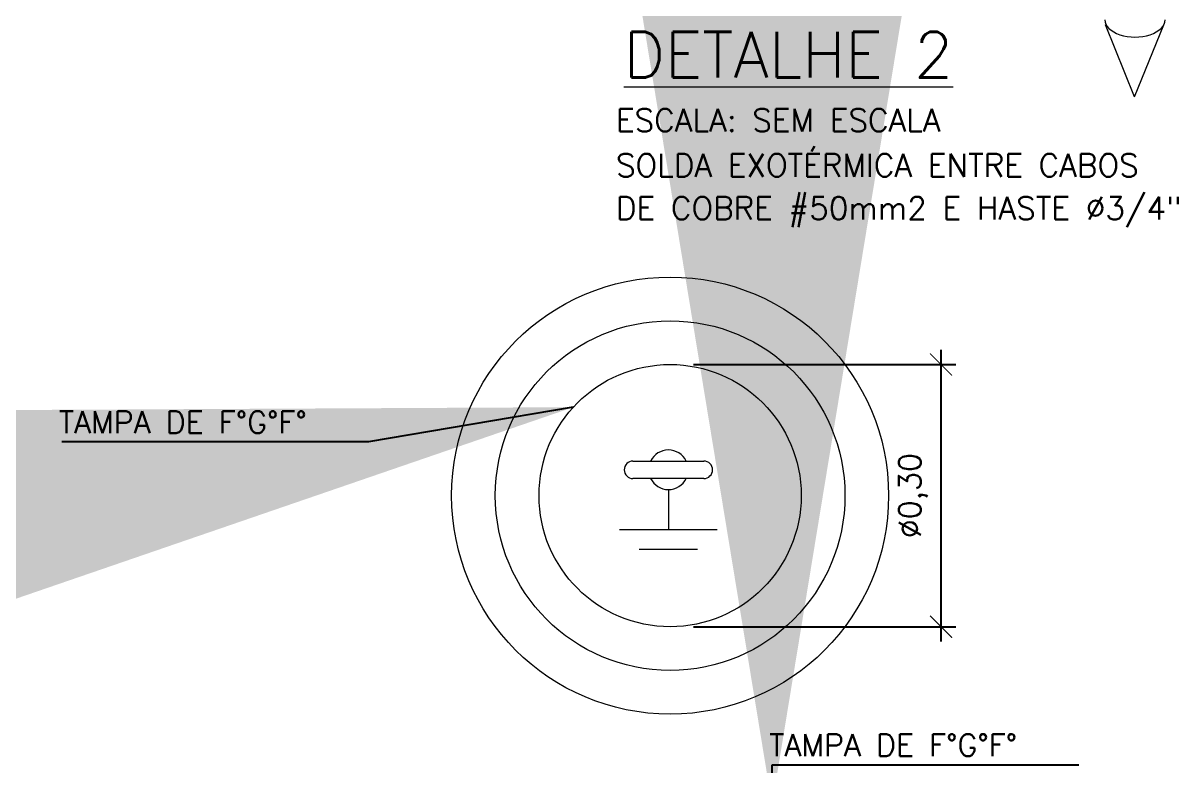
# Model space of a CAD drawing. Header units: inches. Extents: x -7660 to 802, y -193 to 3.
# Drawn here: x 671.61 to 679.46, y -88.55 to -83.51 of the extents above; entities that cross this region are included whole.
import ezdxf

# ---------------------------------------------------------------- set-up
doc = ezdxf.new("R2010")
doc.units = ezdxf.units.IN
doc.header["$MEASUREMENT"] = 0
for name, color, linetype in [('C02', 2, 'Continuous'), ('COTAS', 8, 'Continuous'), ('LINHADETEXTO', 2, 'Continuous'), ('MET', 2, 'Continuous')]:
    doc.layers.add(name, color=color, linetype=linetype)
doc.styles.add('R140', font='romans.shx')
doc.styles.get("Standard").update_dxf_attribs({"font": 'arial.ttf'})
doc.styles.add('Texto Cotas', font='romans.shx')
doc.dimstyles.new('huawei_stand Cota 1-100', dxfattribs={"dimscale": 0, "dimtxt": 0.15, "dimasz": 0.15, "dimexe": 0.1, "dimexo": 0.1, "dimgap": 0.1, "dimtad": 1, "dimzin": 0, "dimdsep": 46, "dimtxsty": 'Texto Cotas', "dimblk": 'ARCHTICK', "dimcen": 0.2, "dimdle": 0.1, "dimclrd": 256, "dimclre": 256, "dimclrt": 256, "dimadec": 0, "dimazin": 0, "dimtfac": 1, "dimtix": 1, "dimtmove": 0, "dimatfit": 3, "dimfxl": 1, "dimtolj": 1, "dimtzin": 0, "dimarcsym": 1})
doc.dimstyles.new('ISO-25', dxfattribs={"dimtxt": 2.5, "dimasz": 2.5, "dimexe": 1.25, "dimexo": 0.625, "dimtad": 1, "dimtxsty": 'Standard', "dimcen": 2.5, "dimadec": 0, "dimazin": 0, "dimtfac": 1, "dimtmove": 0, "dimatfit": 3, "dimfxl": 1, "dimarcsym": 0})

# ---------------------------------------------------------------- blocks, each defined once
blk = doc.blocks.new('_ArchTick')
at = {"const_width": 0.05}
blk.add_lwpolyline([(-0.5, -0.5), (0.5, 0.5)], dxfattribs=at)
blk = doc.blocks.new('*D232')
at = {"lineweight": -2, "transparency": 16777216}
for p, q in [((677.8467, -87.7069), (677.8467, -85.7249)), ((676.1648, -85.8249), (677.9467, -85.8249)), ((676.1648, -87.6069), (677.9467, -87.6069))]:
    blk.add_line(p, q, dxfattribs=at)
at = {"lineweight": -2, "transparency": 16777216, "xscale": 0.15, "yscale": 0.15, "zscale": 0.15}
for p, rotation in [((677.8467, -85.8249), 90), ((677.8467, -87.6069), 270)]:
    blk.add_blockref('_ArchTick', p, dxfattribs=dict(at, rotation=rotation))
at = {"lineweight": 5, "transparency": 16777216, "insert": (677.6574, -86.7159), "char_height": 0.15, "attachment_point": 5, "rotation": 90, "style": 'Texto Cotas'}
blk.add_mtext('\\A1;%%C0,30', dxfattribs=at)

msp = doc.modelspace()

# ---------------------------------------------------------------- linework, layer by layer
at = {"color": 3, "lineweight": 5}
for radius in [1.485, 1.188]:
    msp.add_circle((676.00542, -86.71588), radius, dxfattribs=at)
at = {"color": 4, "linetype": 'Continuous', "lineweight": 5}
msp.add_circle((676.00542, -86.71588), 0.891, dxfattribs=at)
at = {"layer": 'C02', "lineweight": 5}
for q in [(678.96515, -83.51701), (679.3604, -83.51701)]:
    msp.add_line((679.16277, -84.00506), q, dxfattribs=at)
msp.add_ellipse((679.16507, -83.48201), major_axis=(-0.20451, 0), ratio=0.5774, start_param=0, end_param=3.1415927, dxfattribs=at)
at = {"layer": 'MET', "color": 7, "lineweight": 5}
for p, q in [((675.75294, -86.48096), (676.23448, -86.48096)), ((676.23448, -86.59976), (675.75294, -86.59976)), ((675.99371, -86.67482), (675.99371, -86.94621)), ((675.66211, -86.94621), (676.32531, -86.94621)), ((675.79475, -87.07876), (676.19267, -87.07876))]:
    msp.add_line(p, q, dxfattribs=at)
for centre, radius, start, end in [((675.99371, -86.54036), 0.13446, 26.216994, 153.783006), ((675.75294, -86.54036), 0.0594, 90, 270), ((676.23448, -86.54036), 0.0594, 270, 90), ((675.99371, -86.54036), 0.13446, 206.216994, 333.783006)]:
    msp.add_arc(centre, radius, start, end, dxfattribs=at)

# ---------------------------------------------------------------- texts
at = {"lineweight": 5, "style": 'Texto Cotas'}
for p in [(671.85182, -86.29244), (676.67941, -88.48626)]:
    msp.add_text('TAMPA DE F%%DG%%DF%%D ', height=0.15, dxfattribs=at).set_placement(p)
at = {"layer": 'LINHADETEXTO', "color": 2, "lineweight": 5, "style": 'R140'}
for s, p in [('ESCALA: SEM ESCALA', (675.63762, -84.24243)), ('SOLDA EXOTÉRMICA ENTRE CABOS', (675.63762, -84.54875)), ('DE COBRE #50mm2 E HASTE %%C3/4"', (675.63762, -84.84))]:
    msp.add_text(s, height=0.15552, dxfattribs=at).set_placement(p)
at = {"layer": 'LINHADETEXTO', "color": 3, "lineweight": 5, "insert": (675.69009, -83.56458), "char_height": 0.31104, "width": 23.0065899, "attachment_point": 1, "style": 'R140'}
msp.add_mtext('{\\LDETALHE 2}', dxfattribs=at)

# ---------------------------------------------------------------- dimensions: what is measured, and where the dimension line sits
at = {"lineweight": 5}
dim = msp.add_linear_dim(base=(677.8467, -85.82488), p1=(676.06482, -87.60688), p2=(676.06482, -85.82488), angle=90, text='%%C0,30', dimstyle='huawei_stand Cota 1-100', override={"dimscale": 1, "dimfxl": 0.07}, dxfattribs=at)
dim.commit()
dim.dimension.update_dxf_attribs({"geometry": '*D232', "text_midpoint": (677.65741, -86.71588)})

# ---------------------------------------------------------------- leaders
at = {"layer": 'COTAS', "color": 1, "lineweight": 5}
for points in [[(676.69834, -88.81623), (676.69834, -88.54509), (678.78233, -88.54509)], [(675.34747, -86.11506), (673.95475, -86.35127), (671.87076, -86.35127)]]:
    msp.add_leader(points, dimstyle='ISO-25', override={"dimasz": 15, "dimtad": 0, "dimfxl": 30, "dimfxlon": 1}, dxfattribs=at)

doc.saveas('drawing.dxf')
